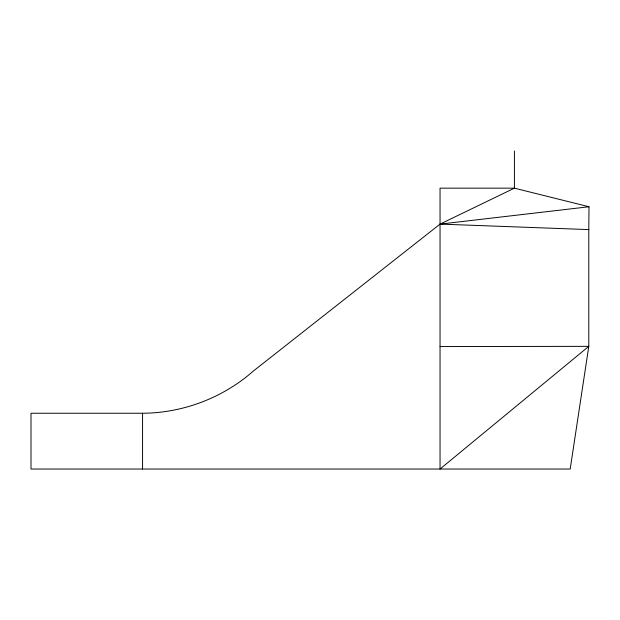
<?xml version="1.0" encoding="UTF-8"?>
<svg xmlns="http://www.w3.org/2000/svg" width="620" height="620" viewBox="0 0 620 620"><rect width="100%" height="100%" fill="white"/><g stroke="black" fill="none" stroke-linecap="round" stroke-linejoin="round"><path stroke-width="0.93" d="M440.045 346.565L588.791 346.347L440.045 469.03L440.045 188.162L514.422 188.162L589 206.754L588.791 229.594L440.045 224.107L253.371 371.031C223.053 397.792 182.993 413.052 142.561 413.246L31 413.246L31 469.03L570.198 469.03L588.791 346.347L588.791 229.423M589 206.754L440.045 224.107L514.422 188.162L514.422 150.97M142.561 413.246L142.561 469.03"/></g></svg>
